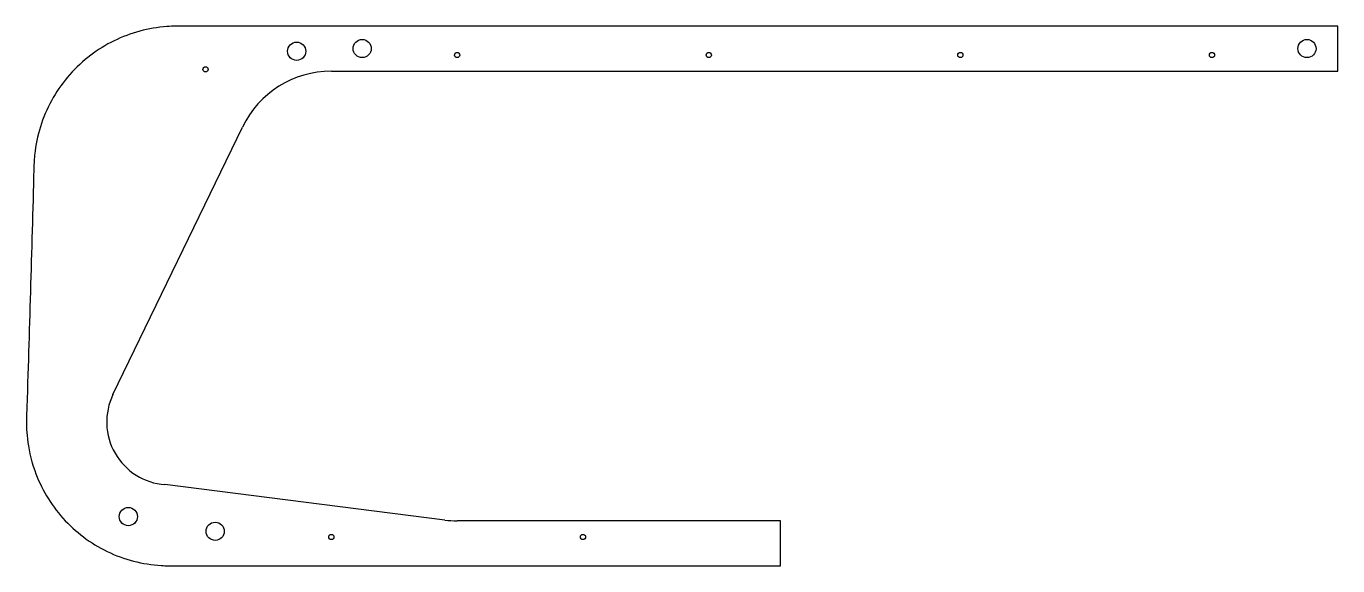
# Model space of a CAD drawing. Header units: millimetres. Extents: x -450 to 280, y -150 to 150.
import ezdxf

# ---------------------------------------------------------------- set-up
doc = ezdxf.new("R2010")
doc.units = ezdxf.units.MM
doc.layers.get('0').update_dxf_attribs({"linetype": 'CONTINUOUS'})

msp = doc.modelspace()

# ---------------------------------------------------------------- linework, layer by layer
for p, q in [((280, 150), (-365.9, 150)), ((280, 125), (280, 150)), ((-280, 125), (280, 125)), ((-401.5, -54.75), (-329.5, 93.97)), ((-216.89, -124.57), (-372.61, -104.9)), ((-30, -125), (-210, -125)), ((-30, -150), (-30, -125)), ((-370, -150), (-30, -150))]:
    msp.add_line(p, q)
for centre, radius in [((-299.27, 136.1), 5.06), ((-262.84, 137.59), 5.06), ((262.84, 137.59), 5.06), ((-210, 134), 1.45), ((-70, 134), 1.45), ((70, 134), 1.45), ((210, 134), 1.45), ((-350, 126.02), 1.45), ((-392.96, -122.65), 5.06), ((-344.63, -130.83), 5.06), ((-280, -134), 1.45), ((-140, -134), 1.45)]:
    msp.add_circle(centre, radius)
for centre, radius, start, end in [((-280, 70), 55, 90, 154.16659), ((-370, -70), 35, 154.16659, 265.7263), ((-210, -70), 55, 262.8028, 270)]:
    msp.add_arc(centre, radius, start, end)
for points, knots in [([(-365.9, 150), (-368.55, 150), (-369.62, 149.94), (-376.64, 149.44), (-381.65, 148.59), (-396.48, 144.62), (-405.77, 140.06), (-422.4, 127.48), (-429.47, 119.46), (-440.08, 101.15), (-443.49, 91.06), (-445.29, 77.28), (-445.45, 74.59), (-445.51, 72.2)], [-625.318673, -625.318673, -625.318673, -625.318673, -618.005216, -618.005216, -598.746962, -598.746962, -559.539296, -559.539296, -518.679993, -518.679993, -477.651736, -477.651736, -464.476591, -464.476591, -464.476591, -464.476591]), ([(-445.51, 72.2), (-445.52, 71.59), (-445.54, 71), (-446.13, 47.92), (-446.79, 24.71), (-448.14, -20.75), (-448.76, -40.8), (-449.59, -67.04), (-449.6, -67.4), (-449.61, -67.8)], [-464.476591, -464.476591, -464.476591, -464.476591, -461.082514, -461.082514, -329.084192, -329.084192, -191.690633, -191.690633, -189.972722, -189.972722, -189.972722, -189.972722]), ([(-449.61, -67.8), (-449.77, -72.9), (-449.7, -83.96), (-441.56, -106.87), (-436.22, -115.83), (-422.4, -131.26), (-414.03, -137.55), (-395.28, -146.62), (-385.06, -149.25), (-373.14, -149.95), (-372.27, -150), (-370, -150)], [-189.972722, -189.972722, -189.972722, -189.972722, -167.98169, -167.98169, -151.608639, -151.608639, -135.035243, -135.035243, -118.217894, -118.217894, -115.739129, -115.739129, -115.739129, -115.739129])]:
    msp.add_open_spline(points, degree=3, knots=knots)

doc.saveas('drawing.dxf')
